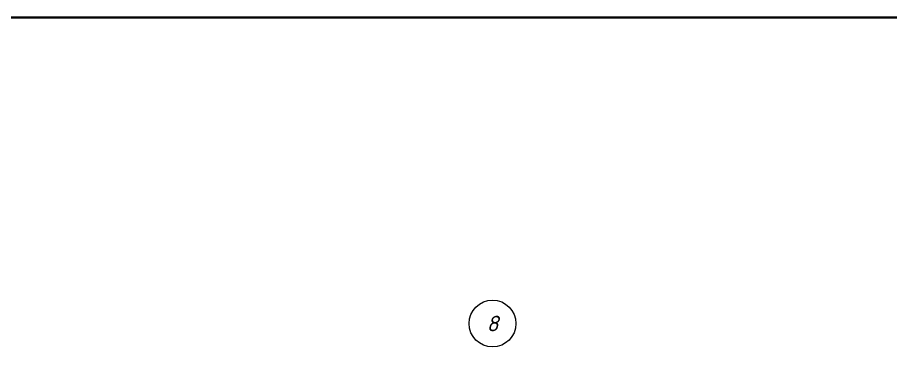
# Model space of a CAD drawing. Header units: millimetres. Extents: x -1807136 to 209800, y 0 to 410608.
# Drawn here: x 16647 to 18884, y 26651 to 27520 of the extents above; entities that cross this region are included whole.
import ezdxf
from ezdxf.enums import TextEntityAlignment as Align

# ---------------------------------------------------------------- set-up
doc = ezdxf.new("R2010")
doc.units = ezdxf.units.MM
doc.layers.get('0').update_dxf_attribs({"lineweight": 5})
doc.styles.get("Standard").update_dxf_attribs({"font": 'arial.ttf'})
doc.styles.add('STEP PR', font='isocpeui.ttf')

# ---------------------------------------------------------------- blocks, each defined once
blk = doc.blocks.new('*U265')
at = {"color": 0, "linetype": 'ByBlock', "lineweight": -2}
blk.add_circle((0, 0), 6, dxfattribs=at)
blk.add_attdef('Узел', text='', height=4, dxfattribs=at).set_placement((0, 0), align=Align.MIDDLE_CENTER)

msp = doc.modelspace()

# ---------------------------------------------------------------- linework, layer by layer
at = {"color": 3, "lineweight": 40}
msp.add_lwpolyline([(13722.58032, 27520.07766), (24318.13743, 27520.07766), (24318.13743, 23614.3923), (13722.58032, 23614.3923)], close=True, dxfattribs=at)

# ---------------------------------------------------------------- block references
ref = msp.add_blockref('*U265', (17864.29637, 26735.39203), dxfattribs=dict(xscale=10, yscale=10, zscale=10))
ref.add_attrib('Узел', '8', dxfattribs={"color": 0, "linetype": 'ByBlock', "lineweight": -2, "height": 40, "style": 'STEP PR'}).set_placement((17864.29637, 26735.39203), align=Align.MIDDLE_CENTER)

doc.saveas('drawing.dxf')
